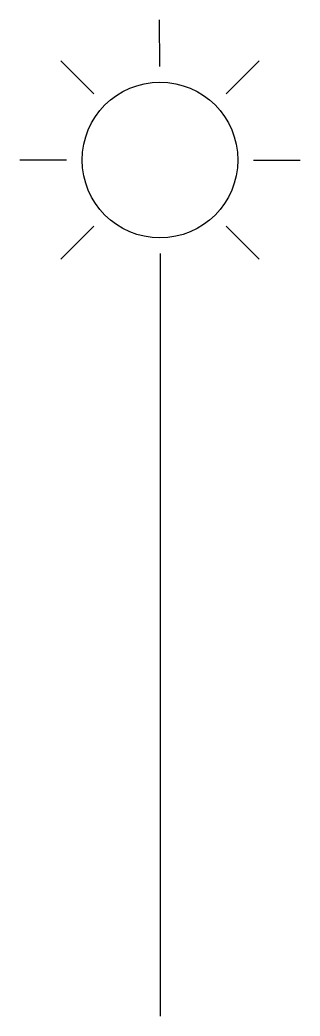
# Model space of a CAD drawing. Header units: metres. Extents: x -0.45 to 0.45, y 0 to 3.2.
import ezdxf

# ---------------------------------------------------------------- set-up
doc = ezdxf.new("R2010")
doc.units = ezdxf.units.M
doc.header["$LTSCALE"] = 0.2

msp = doc.modelspace()

# ---------------------------------------------------------------- linework, layer by layer
for p, q in [((-0.0017, 3.05), (-0.0022, 3.2)), ((-0.2129, 2.9622), (-0.319, 3.0682)), ((0.2114, 2.9622), (0.3174, 3.0682)), ((-0.3008, 2.75), (-0.4508, 2.75)), ((0.2992, 2.75), (0.4492, 2.75)), ((-0.319, 2.4318), (-0.2129, 2.5379)), ((0.3174, 2.4318), (0.2114, 2.5379)), ((0, 2.45), (0, 0))]:
    msp.add_line(p, q)
msp.add_circle((-0.0008, 2.75), 0.25)

doc.saveas('drawing.dxf')
